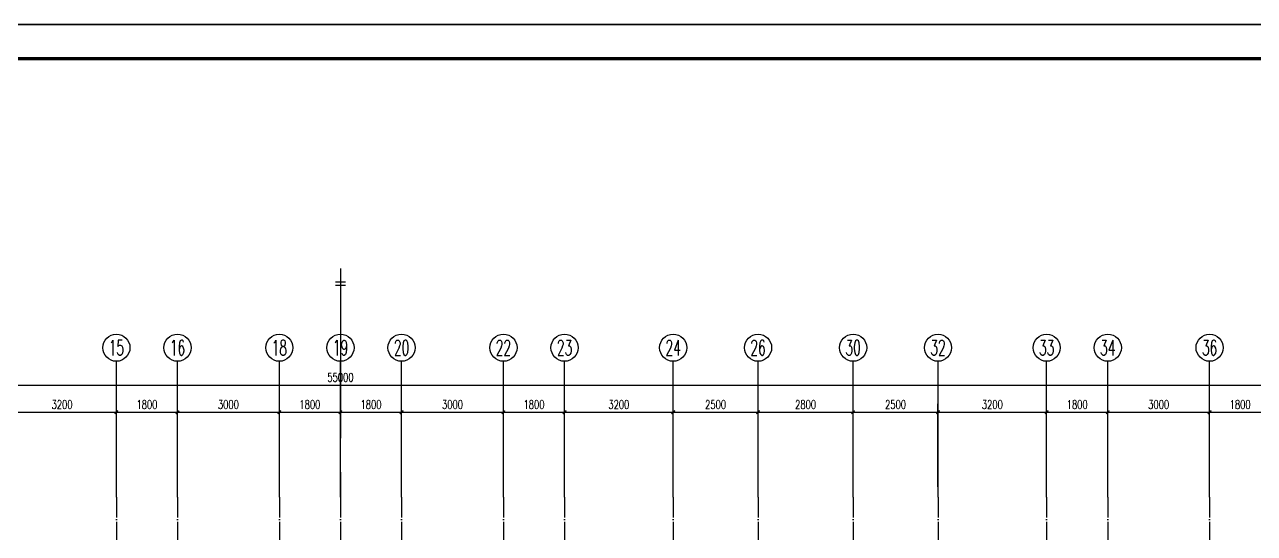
# Model space of a CAD drawing. Extents: x 393367 to 3005760, y 4998 to 826018.
# Drawn here: x 2664770 to 2700992, y 502984 to 517962 of the extents above; entities that cross this region are included whole.
import ezdxf
from ezdxf.enums import TextEntityAlignment as Align

# ---------------------------------------------------------------- set-up
doc = ezdxf.new("R2010")
doc.units = 0
doc.header["$LTSCALE"] = 1000
doc.linetypes.add('CENTER', pattern=[8, 5, -1, 1, -1])
doc.linetypes.add('DOTE', pattern=[2.42, 2, -0.2, 0.02, -0.2])
doc.layers.get('0').update_dxf_attribs({"linetype": 'CONTINUOUS'})
doc.layers.get('Defpoints').update_dxf_attribs({"linetype": 'CONTINUOUS'})
for name, color, linetype in [('-TK', 7, 'CONTINUOUS'), ('AXIS', 3, 'CONTINUOUS'), ('AXIS_TEXT', 7, 'CONTINUOUS'), ('DOTE', 8, 'DOTE'), ('THIN', 7, 'CONTINUOUS')]:
    doc.layers.add(name, color=color, linetype=linetype)
doc.layers.add('yichutu', color=7, linetype='CONTINUOUS', true_color=0xffffff, plot=False)
doc.styles.add('_TCH_AXIS', font='COMPLEX', dxfattribs={"bigfont": 'GBCBIG'})
doc.styles.add('_TCH_DIM_T3', font='SIMPLEX', dxfattribs={"width": 0.705882, "bigfont": 'GBCBIG'})
doc.styles.add('COMPLEX', font='COMPLEX')
doc.dimstyles.new('_TCH_ARCH&&100', dxfattribs={"dimtxt": 255, "dimasz": 100, "dimexe": 250, "dimexo": 300, "dimgap": 100, "dimtad": 1, "dimdec": 0, "dimzin": 0, "dimdsep": 46, "dimtxsty": '_TCH_DIM_T3', "dimblk": 'ARCHTICK', "dimcen": 0.09, "dimclrt": 7, "dimazin": 2, "dimtfac": 1, "dimtdec": 0, "dimtix": 1, "dimtmove": 2, "dimatfit": 3, "dimldrblk": 'ARCHTICK', "dimfxl": 1, "dimtolj": 1, "dimtzin": 0, "dimarcsym": 0})

# ---------------------------------------------------------------- blocks, each defined once
blk = doc.blocks.new('A1')
blk.add_lwpolyline([(0, 59400), (0, 0), (84100, 0), (84100, 59400)], close=True)
at = {"const_width": 100}
blk.add_lwpolyline([(2500, 58400), (2500, 1000), (83100, 1000), (83100, 58400)], close=True, dxfattribs=at)
blk = doc.blocks.new('_ArchTick')
at = {"color": 0, "linetype": 'ByBlock', "const_width": 0.4}
blk.add_lwpolyline([(-0.5, -0.5), (0.5, 0.5)], dxfattribs=at)
blk = doc.blocks.new('*D2861')
at = {"layer": 'AXIS', "color": 0, "lineweight": -2}
for p, q in [((2699673, 504351), (2699673, 506801)), ((2701473, 504351), (2701473, 506801)), ((2699673, 506551), (2701473, 506551))]:
    blk.add_line(p, q, dxfattribs=at)
at = {"layer": 'Defpoints', "color": 0}
for p in [(2701473, 506551), (2699673, 504051), (2701473, 504051)]:
    blk.add_point(p, dxfattribs=at)
at = {"layer": 'AXIS', "color": 0, "lineweight": -2, "xscale": 100, "yscale": 100, "zscale": 100, "rotation": 180}
blk.add_blockref('_ArchTick', (2699673, 506551), dxfattribs=at)
at = {"layer": 'AXIS', "color": 0, "lineweight": -2, "xscale": 100, "yscale": 100, "zscale": 100}
blk.add_blockref('_ArchTick', (2701473, 506551), dxfattribs=at)
at = {"layer": 'AXIS', "color": 7, "insert": (2700573, 506778), "char_height": 255, "attachment_point": 5, "style": '_TCH_DIM_T3'}
blk.add_mtext('\\A1;1800', dxfattribs=at)
blk = doc.blocks.new('*D2862')
at = {"layer": 'AXIS', "color": 0, "lineweight": -2}
for p, q in [((2696673, 504351), (2696673, 506801)), ((2699673, 504351), (2699673, 506801)), ((2696673, 506551), (2699673, 506551))]:
    blk.add_line(p, q, dxfattribs=at)
at = {"layer": 'Defpoints', "color": 0}
for p in [(2699673, 506551), (2696673, 504051), (2699673, 504051)]:
    blk.add_point(p, dxfattribs=at)
at = {"layer": 'AXIS', "color": 0, "lineweight": -2, "xscale": 100, "yscale": 100, "zscale": 100, "rotation": 180}
blk.add_blockref('_ArchTick', (2696673, 506551), dxfattribs=at)
at = {"layer": 'AXIS', "color": 0, "lineweight": -2, "xscale": 100, "yscale": 100, "zscale": 100}
blk.add_blockref('_ArchTick', (2699673, 506551), dxfattribs=at)
at = {"layer": 'AXIS', "color": 7, "insert": (2698173, 506778), "char_height": 255, "attachment_point": 5, "style": '_TCH_DIM_T3'}
blk.add_mtext('\\A1;3000', dxfattribs=at)
blk = doc.blocks.new('*D2863')
at = {"layer": 'AXIS', "color": 0, "lineweight": -2}
for p, q in [((2694873, 504351), (2694873, 506801)), ((2696673, 504351), (2696673, 506801)), ((2694873, 506551), (2696673, 506551))]:
    blk.add_line(p, q, dxfattribs=at)
at = {"layer": 'Defpoints', "color": 0}
for p in [(2696673, 506551), (2694873, 504051), (2696673, 504051)]:
    blk.add_point(p, dxfattribs=at)
at = {"layer": 'AXIS', "color": 0, "lineweight": -2, "xscale": 100, "yscale": 100, "zscale": 100, "rotation": 180}
blk.add_blockref('_ArchTick', (2694873, 506551), dxfattribs=at)
at = {"layer": 'AXIS', "color": 0, "lineweight": -2, "xscale": 100, "yscale": 100, "zscale": 100}
blk.add_blockref('_ArchTick', (2696673, 506551), dxfattribs=at)
at = {"layer": 'AXIS', "color": 7, "insert": (2695773, 506778), "char_height": 255, "attachment_point": 5, "style": '_TCH_DIM_T3'}
blk.add_mtext('\\A1;1800', dxfattribs=at)
blk = doc.blocks.new('*D2864')
at = {"layer": 'AXIS', "color": 0, "lineweight": -2}
for p, q in [((2691673, 504351), (2691673, 506801)), ((2694873, 504351), (2694873, 506801)), ((2691673, 506551), (2694873, 506551))]:
    blk.add_line(p, q, dxfattribs=at)
at = {"layer": 'Defpoints', "color": 0}
for p in [(2694873, 506551), (2691673, 504051), (2694873, 504051)]:
    blk.add_point(p, dxfattribs=at)
at = {"layer": 'AXIS', "color": 0, "lineweight": -2, "xscale": 100, "yscale": 100, "zscale": 100, "rotation": 180}
blk.add_blockref('_ArchTick', (2691673, 506551), dxfattribs=at)
at = {"layer": 'AXIS', "color": 0, "lineweight": -2, "xscale": 100, "yscale": 100, "zscale": 100}
blk.add_blockref('_ArchTick', (2694873, 506551), dxfattribs=at)
at = {"layer": 'AXIS', "color": 7, "insert": (2693273, 506778), "char_height": 255, "attachment_point": 5, "style": '_TCH_DIM_T3'}
blk.add_mtext('\\A1;3200', dxfattribs=at)
blk = doc.blocks.new('*D2865')
at = {"layer": 'AXIS', "color": 0, "lineweight": -2}
for p, q in [((2689173, 504351), (2689173, 506801)), ((2691673, 504351), (2691673, 506801)), ((2689173, 506551), (2691673, 506551))]:
    blk.add_line(p, q, dxfattribs=at)
at = {"layer": 'Defpoints', "color": 0}
for p in [(2691673, 506551), (2689173, 504051), (2691673, 504051)]:
    blk.add_point(p, dxfattribs=at)
at = {"layer": 'AXIS', "color": 0, "lineweight": -2, "xscale": 100, "yscale": 100, "zscale": 100, "rotation": 180}
blk.add_blockref('_ArchTick', (2689173, 506551), dxfattribs=at)
at = {"layer": 'AXIS', "color": 0, "lineweight": -2, "xscale": 100, "yscale": 100, "zscale": 100}
blk.add_blockref('_ArchTick', (2691673, 506551), dxfattribs=at)
at = {"layer": 'AXIS', "color": 7, "insert": (2690423, 506778), "char_height": 255, "attachment_point": 5, "style": '_TCH_DIM_T3'}
blk.add_mtext('\\A1;2500', dxfattribs=at)
blk = doc.blocks.new('*D2866')
at = {"layer": 'AXIS', "color": 0, "lineweight": -2}
for p, q in [((2686373, 504351), (2686373, 506801)), ((2689173, 504351), (2689173, 506801)), ((2686373, 506551), (2689173, 506551))]:
    blk.add_line(p, q, dxfattribs=at)
at = {"layer": 'Defpoints', "color": 0}
for p in [(2689173, 506551), (2686373, 504051), (2689173, 504051)]:
    blk.add_point(p, dxfattribs=at)
at = {"layer": 'AXIS', "color": 0, "lineweight": -2, "xscale": 100, "yscale": 100, "zscale": 100, "rotation": 180}
blk.add_blockref('_ArchTick', (2686373, 506551), dxfattribs=at)
at = {"layer": 'AXIS', "color": 0, "lineweight": -2, "xscale": 100, "yscale": 100, "zscale": 100}
blk.add_blockref('_ArchTick', (2689173, 506551), dxfattribs=at)
at = {"layer": 'AXIS', "color": 7, "insert": (2687773, 506778), "char_height": 255, "attachment_point": 5, "style": '_TCH_DIM_T3'}
blk.add_mtext('\\A1;2800', dxfattribs=at)
blk = doc.blocks.new('*D2867')
at = {"layer": 'AXIS', "color": 0, "lineweight": -2}
for p, q in [((2683873, 504351), (2683873, 506801)), ((2686373, 504351), (2686373, 506801)), ((2683873, 506551), (2686373, 506551))]:
    blk.add_line(p, q, dxfattribs=at)
at = {"layer": 'Defpoints', "color": 0}
for p in [(2686373, 506551), (2683873, 504051), (2686373, 504051)]:
    blk.add_point(p, dxfattribs=at)
at = {"layer": 'AXIS', "color": 0, "lineweight": -2, "xscale": 100, "yscale": 100, "zscale": 100, "rotation": 180}
blk.add_blockref('_ArchTick', (2683873, 506551), dxfattribs=at)
at = {"layer": 'AXIS', "color": 0, "lineweight": -2, "xscale": 100, "yscale": 100, "zscale": 100}
blk.add_blockref('_ArchTick', (2686373, 506551), dxfattribs=at)
at = {"layer": 'AXIS', "color": 7, "insert": (2685123, 506778), "char_height": 255, "attachment_point": 5, "style": '_TCH_DIM_T3'}
blk.add_mtext('\\A1;2500', dxfattribs=at)
blk = doc.blocks.new('*D2868')
at = {"layer": 'AXIS', "color": 0, "lineweight": -2}
for p, q in [((2680673, 504351), (2680673, 506801)), ((2683873, 504351), (2683873, 506801)), ((2680673, 506551), (2683873, 506551))]:
    blk.add_line(p, q, dxfattribs=at)
at = {"layer": 'Defpoints', "color": 0}
for p in [(2683873, 506551), (2680673, 504051), (2683873, 504051)]:
    blk.add_point(p, dxfattribs=at)
at = {"layer": 'AXIS', "color": 0, "lineweight": -2, "xscale": 100, "yscale": 100, "zscale": 100, "rotation": 180}
blk.add_blockref('_ArchTick', (2680673, 506551), dxfattribs=at)
at = {"layer": 'AXIS', "color": 0, "lineweight": -2, "xscale": 100, "yscale": 100, "zscale": 100}
blk.add_blockref('_ArchTick', (2683873, 506551), dxfattribs=at)
at = {"layer": 'AXIS', "color": 7, "insert": (2682273, 506778), "char_height": 255, "attachment_point": 5, "style": '_TCH_DIM_T3'}
blk.add_mtext('\\A1;3200', dxfattribs=at)
blk = doc.blocks.new('*D2869')
at = {"layer": 'AXIS', "color": 0, "lineweight": -2}
for p, q in [((2678873, 504351), (2678873, 506801)), ((2680673, 504351), (2680673, 506801)), ((2678873, 506551), (2680673, 506551))]:
    blk.add_line(p, q, dxfattribs=at)
at = {"layer": 'Defpoints', "color": 0}
for p in [(2680673, 506551), (2678873, 504051), (2680673, 504051)]:
    blk.add_point(p, dxfattribs=at)
at = {"layer": 'AXIS', "color": 0, "lineweight": -2, "xscale": 100, "yscale": 100, "zscale": 100, "rotation": 180}
blk.add_blockref('_ArchTick', (2678873, 506551), dxfattribs=at)
at = {"layer": 'AXIS', "color": 0, "lineweight": -2, "xscale": 100, "yscale": 100, "zscale": 100}
blk.add_blockref('_ArchTick', (2680673, 506551), dxfattribs=at)
at = {"layer": 'AXIS', "color": 7, "insert": (2679773, 506778), "char_height": 255, "attachment_point": 5, "style": '_TCH_DIM_T3'}
blk.add_mtext('\\A1;1800', dxfattribs=at)
blk = doc.blocks.new('*D2870')
at = {"layer": 'AXIS', "color": 0, "lineweight": -2}
for p, q in [((2675873, 504351), (2675873, 506801)), ((2678873, 504351), (2678873, 506801)), ((2675873, 506551), (2678873, 506551))]:
    blk.add_line(p, q, dxfattribs=at)
at = {"layer": 'Defpoints', "color": 0}
for p in [(2678873, 506551), (2675873, 504051), (2678873, 504051)]:
    blk.add_point(p, dxfattribs=at)
at = {"layer": 'AXIS', "color": 0, "lineweight": -2, "xscale": 100, "yscale": 100, "zscale": 100, "rotation": 180}
blk.add_blockref('_ArchTick', (2675873, 506551), dxfattribs=at)
at = {"layer": 'AXIS', "color": 0, "lineweight": -2, "xscale": 100, "yscale": 100, "zscale": 100}
blk.add_blockref('_ArchTick', (2678873, 506551), dxfattribs=at)
at = {"layer": 'AXIS', "color": 7, "insert": (2677373, 506778), "char_height": 255, "attachment_point": 5, "style": '_TCH_DIM_T3'}
blk.add_mtext('\\A1;3000', dxfattribs=at)
blk = doc.blocks.new('*D2871')
at = {"layer": 'AXIS', "color": 0, "lineweight": -2}
for p, q in [((2674073, 504351), (2674073, 506801)), ((2675873, 504351), (2675873, 506801)), ((2674073, 506551), (2675873, 506551))]:
    blk.add_line(p, q, dxfattribs=at)
at = {"layer": 'Defpoints', "color": 0}
for p in [(2675873, 506551), (2674073, 504051), (2675873, 504051)]:
    blk.add_point(p, dxfattribs=at)
at = {"layer": 'AXIS', "color": 0, "lineweight": -2, "xscale": 100, "yscale": 100, "zscale": 100, "rotation": 180}
blk.add_blockref('_ArchTick', (2674073, 506551), dxfattribs=at)
at = {"layer": 'AXIS', "color": 0, "lineweight": -2, "xscale": 100, "yscale": 100, "zscale": 100}
blk.add_blockref('_ArchTick', (2675873, 506551), dxfattribs=at)
at = {"layer": 'AXIS', "color": 7, "insert": (2674973, 506778), "char_height": 255, "attachment_point": 5, "style": '_TCH_DIM_T3'}
blk.add_mtext('\\A1;1800', dxfattribs=at)
blk = doc.blocks.new('*D2914')
at = {"layer": 'AXIS', "color": 0, "lineweight": -2}
for p, q in [((2664273, 504351), (2664273, 506801)), ((2667473, 504351), (2667473, 506801)), ((2664273, 506551), (2667473, 506551))]:
    blk.add_line(p, q, dxfattribs=at)
at = {"layer": 'Defpoints', "color": 0}
for p in [(2667473, 506551), (2664273, 504051), (2667473, 504051)]:
    blk.add_point(p, dxfattribs=at)
at = {"layer": 'AXIS', "color": 0, "lineweight": -2, "xscale": 100, "yscale": 100, "zscale": 100, "rotation": 180}
blk.add_blockref('_ArchTick', (2664273, 506551), dxfattribs=at)
at = {"layer": 'AXIS', "color": 0, "lineweight": -2, "xscale": 100, "yscale": 100, "zscale": 100}
blk.add_blockref('_ArchTick', (2667473, 506551), dxfattribs=at)
at = {"layer": 'AXIS', "color": 7, "insert": (2665873, 506778), "char_height": 255, "attachment_point": 5, "style": '_TCH_DIM_T3'}
blk.add_mtext('\\A1;3200', dxfattribs=at)
blk = doc.blocks.new('*D2915')
at = {"layer": 'AXIS', "color": 0, "lineweight": -2}
for p, q in [((2667473, 504351), (2667473, 506801)), ((2669273, 504351), (2669273, 506801)), ((2667473, 506551), (2669273, 506551))]:
    blk.add_line(p, q, dxfattribs=at)
at = {"layer": 'Defpoints', "color": 0}
for p in [(2669273, 506551), (2667473, 504051), (2669273, 504051)]:
    blk.add_point(p, dxfattribs=at)
at = {"layer": 'AXIS', "color": 0, "lineweight": -2, "xscale": 100, "yscale": 100, "zscale": 100, "rotation": 180}
blk.add_blockref('_ArchTick', (2667473, 506551), dxfattribs=at)
at = {"layer": 'AXIS', "color": 0, "lineweight": -2, "xscale": 100, "yscale": 100, "zscale": 100}
blk.add_blockref('_ArchTick', (2669273, 506551), dxfattribs=at)
at = {"layer": 'AXIS', "color": 7, "insert": (2668373, 506778), "char_height": 255, "attachment_point": 5, "style": '_TCH_DIM_T3'}
blk.add_mtext('\\A1;1800', dxfattribs=at)
blk = doc.blocks.new('*D2916')
at = {"layer": 'AXIS', "color": 0, "lineweight": -2}
for p, q in [((2669273, 504351), (2669273, 506801)), ((2672273, 504351), (2672273, 506801)), ((2669273, 506551), (2672273, 506551))]:
    blk.add_line(p, q, dxfattribs=at)
at = {"layer": 'Defpoints', "color": 0}
for p in [(2672273, 506551), (2669273, 504051), (2672273, 504051)]:
    blk.add_point(p, dxfattribs=at)
at = {"layer": 'AXIS', "color": 0, "lineweight": -2, "xscale": 100, "yscale": 100, "zscale": 100, "rotation": 180}
blk.add_blockref('_ArchTick', (2669273, 506551), dxfattribs=at)
at = {"layer": 'AXIS', "color": 0, "lineweight": -2, "xscale": 100, "yscale": 100, "zscale": 100}
blk.add_blockref('_ArchTick', (2672273, 506551), dxfattribs=at)
at = {"layer": 'AXIS', "color": 7, "insert": (2670773, 506778), "char_height": 255, "attachment_point": 5, "style": '_TCH_DIM_T3'}
blk.add_mtext('\\A1;3000', dxfattribs=at)
blk = doc.blocks.new('*D2917')
at = {"layer": 'AXIS', "color": 0, "lineweight": -2}
for p, q in [((2672273, 504351), (2672273, 506801)), ((2674073, 504351), (2674073, 506801)), ((2672273, 506551), (2674073, 506551))]:
    blk.add_line(p, q, dxfattribs=at)
at = {"layer": 'Defpoints', "color": 0}
for p in [(2674073, 506551), (2672273, 504051), (2674073, 504051)]:
    blk.add_point(p, dxfattribs=at)
at = {"layer": 'AXIS', "color": 0, "lineweight": -2, "xscale": 100, "yscale": 100, "zscale": 100, "rotation": 180}
blk.add_blockref('_ArchTick', (2672273, 506551), dxfattribs=at)
at = {"layer": 'AXIS', "color": 0, "lineweight": -2, "xscale": 100, "yscale": 100, "zscale": 100}
blk.add_blockref('_ArchTick', (2674073, 506551), dxfattribs=at)
at = {"layer": 'AXIS', "color": 7, "insert": (2673173, 506778), "char_height": 255, "attachment_point": 5, "style": '_TCH_DIM_T3'}
blk.add_mtext('\\A1;1800', dxfattribs=at)
blk = doc.blocks.new('*D2918')
at = {"layer": 'AXIS', "color": 0, "lineweight": -2}
for p, q in [((2646573, 504351), (2646573, 507601)), ((2701573, 504351), (2701573, 507601)), ((2646573, 507351), (2701573, 507351))]:
    blk.add_line(p, q, dxfattribs=at)
at = {"layer": 'Defpoints', "color": 0}
for p in [(2701573, 507351), (2646573, 504051), (2701573, 504051)]:
    blk.add_point(p, dxfattribs=at)
at = {"layer": 'AXIS', "color": 0, "lineweight": -2, "xscale": 100, "yscale": 100, "zscale": 100, "rotation": 180}
blk.add_blockref('_ArchTick', (2646573, 507351), dxfattribs=at)
at = {"layer": 'AXIS', "color": 0, "lineweight": -2, "xscale": 100, "yscale": 100, "zscale": 100}
blk.add_blockref('_ArchTick', (2701573, 507351), dxfattribs=at)
at = {"layer": 'AXIS', "color": 7, "insert": (2674073, 507578), "char_height": 255, "attachment_point": 5, "style": '_TCH_DIM_T3'}
blk.add_mtext('\\A1;55000', dxfattribs=at)
blk = doc.blocks.new('_axiso')
blk.add_circle((0, 0), 0.5)
at = {"layer": 'AXIS_TEXT', "style": 'COMPLEX', "width": 1.041667}
blk.add_attdef('A', text='', height=0.56, dxfattribs=at).set_placement((-0.25, -0.28), (0.25, -0.28), align=Align.FIT)
blk = doc.blocks.new('yct-841-594-84100-59400-100-1000')
at = {"layer": 'yichutu', "color": 7, "true_color": 0xffffff}
blk.add_lwpolyline([(0, 0), (0, 59400), (84100, 59400), (84100, 0)], close=True, dxfattribs=at)

msp = doc.modelspace()

# ---------------------------------------------------------------- linework, layer by layer
at = {"layer": 'AXIS'}
for p, q in [((2667473.32484, 504050.93054), (2667473.32484, 508050.93054)), ((2669273.32484, 504050.93054), (2669273.32484, 508050.93054)), ((2672273.32484, 504050.93054), (2672273.32484, 508050.93054)), ((2674073.32484, 504050.93054), (2674073.32484, 508050.93054)), ((2675873.32484, 504050.93054), (2675873.32484, 508050.93054)), ((2678873.32484, 504050.93054), (2678873.32484, 508050.93054)), ((2680673.32484, 504050.93054), (2680673.32484, 508050.93054)), ((2683873.32484, 504050.93054), (2683873.32484, 508050.93054)), ((2686373.32484, 504050.93054), (2686373.32484, 508050.93054)), ((2689173.32484, 504050.93054), (2689173.32484, 508050.93054)), ((2691673.32484, 504050.93054), (2691673.32484, 508050.93054)), ((2694873.32484, 504050.93054), (2694873.32484, 508050.93054)), ((2696673.32484, 504050.93054), (2696673.32484, 508050.93054)), ((2699673.32484, 504050.93054), (2699673.32484, 508050.93054))]:
    msp.add_line(p, q, dxfattribs=at)
at = {"layer": 'DOTE', "linetype": 'DOTE', "ltscale": 0.3}
for p, q in [((2667473.32484, 504050.93054), (2667473.32484, 485500.93054)), ((2669273.32484, 504050.93054), (2669273.32484, 493900.93054)), ((2672273.32484, 504050.93054), (2672273.32484, 493900.93054)), ((2674073.32484, 504050.93054), (2674073.32484, 485500.93054)), ((2675873.32484, 504050.93054), (2675873.32484, 493900.93054)), ((2678873.32484, 504050.93054), (2678873.32484, 493900.93054)), ((2680673.32484, 504050.93054), (2680673.32484, 485500.93054)), ((2683873.32484, 504050.93054), (2683873.32484, 495400.93054)), ((2686373.32484, 504050.93054), (2686373.32484, 493900.93054)), ((2689173.32484, 504050.93054), (2689173.32484, 493900.93054)), ((2691673.32484, 504050.93054), (2691673.32484, 495400.93054)), ((2694873.32484, 504050.93054), (2694873.32484, 485500.93054)), ((2696673.32484, 504050.93054), (2696673.32484, 493900.93054)), ((2699673.32484, 504050.93054), (2699673.32484, 493900.93054))]:
    msp.add_line(p, q, dxfattribs=at)
at = {"layer": 'THIN', "linetype": 'CENTER'}
msp.add_line((2674073.32484, 510783.71473), (2674073.32484, 479771.30682), dxfattribs=at)
at = {"layer": 'THIN'}
for p, q in [((2674223.32484, 510380.48225), (2673923.32484, 510380.48225)), ((2674223.32484, 510280.48225), (2673923.32484, 510280.48225))]:
    msp.add_line(p, q, dxfattribs=at)

# ---------------------------------------------------------------- block references
at = {"layer": '-TK'}
msp.add_blockref('A1', (2635031.48405, 458562.12225), dxfattribs=at)
at = {"layer": 'AXIS'}
ref = msp.add_blockref('_axiso', (2667473.32484, 508450.93054), dxfattribs=dict(at, xscale=800, yscale=800, zscale=800))
ref.add_attrib('A', '15', dxfattribs={"layer": 'AXIS_TEXT', "height": 452.54834, "style": '_TCH_AXIS', "width": 0.724138}).set_placement((2667247.05067, 508224.65637), (2667699.59901, 508224.65637), align=Align.FIT)
ref = msp.add_blockref('_axiso', (2669273.32484, 508450.93054), dxfattribs=dict(at, xscale=800, yscale=800, zscale=800))
ref.add_attrib('A', '16', dxfattribs={"layer": 'AXIS_TEXT', "height": 452.54834, "style": '_TCH_AXIS', "width": 0.724138}).set_placement((2669047.05067, 508224.65637), (2669499.59901, 508224.65637), align=Align.FIT)
ref = msp.add_blockref('_axiso', (2672273.32484, 508450.93054), dxfattribs=dict(at, xscale=800, yscale=800, zscale=800))
ref.add_attrib('A', '18', dxfattribs={"layer": 'AXIS_TEXT', "height": 452.54834, "style": '_TCH_AXIS', "width": 0.724138}).set_placement((2672047.05067, 508224.65637), (2672499.59901, 508224.65637), align=Align.FIT)
ref = msp.add_blockref('_axiso', (2674073.32484, 508450.93054), dxfattribs=dict(at, xscale=800, yscale=800, zscale=800))
ref.add_attrib('A', '19', dxfattribs={"layer": 'AXIS_TEXT', "height": 452.54834, "style": '_TCH_AXIS', "width": 0.724138}).set_placement((2673847.05067, 508224.65637), (2674299.59901, 508224.65637), align=Align.FIT)
ref = msp.add_blockref('_axiso', (2675873.32484, 508450.93054), dxfattribs=dict(at, xscale=800, yscale=800, zscale=800))
ref.add_attrib('A', '20', dxfattribs={"layer": 'AXIS_TEXT', "height": 452.54834, "style": '_TCH_AXIS', "width": 0.617647}).set_placement((2675647.05067, 508224.65637), (2676099.59901, 508224.65637), align=Align.FIT)
ref = msp.add_blockref('_axiso', (2678873.32484, 508450.93054), dxfattribs=dict(at, xscale=800, yscale=800, zscale=800))
ref.add_attrib('A', '22', dxfattribs={"layer": 'AXIS_TEXT', "height": 452.54834, "style": '_TCH_AXIS', "width": 0.617647}).set_placement((2678647.05067, 508224.65637), (2679099.59901, 508224.65637), align=Align.FIT)
ref = msp.add_blockref('_axiso', (2680673.32484, 508450.93054), dxfattribs=dict(at, xscale=800, yscale=800, zscale=800))
ref.add_attrib('A', '23', dxfattribs={"layer": 'AXIS_TEXT', "height": 452.54834, "style": '_TCH_AXIS', "width": 0.617647}).set_placement((2680447.05067, 508224.65637), (2680899.59901, 508224.65637), align=Align.FIT)
ref = msp.add_blockref('_axiso', (2683873.32484, 508450.93054), dxfattribs=dict(at, xscale=800, yscale=800, zscale=800))
ref.add_attrib('A', '24', dxfattribs={"layer": 'AXIS_TEXT', "height": 452.54834, "style": '_TCH_AXIS', "width": 0.583333}).set_placement((2683647.05067, 508224.65637), (2684099.59901, 508224.65637), align=Align.FIT)
ref = msp.add_blockref('_axiso', (2686373.32484, 508450.93054), dxfattribs=dict(at, xscale=800, yscale=800, zscale=800))
ref.add_attrib('A', '26', dxfattribs={"layer": 'AXIS_TEXT', "height": 452.54834, "style": '_TCH_AXIS', "width": 0.617647}).set_placement((2686147.05067, 508224.65637), (2686599.59901, 508224.65637), align=Align.FIT)
ref = msp.add_blockref('_axiso', (2689173.32484, 508450.93054), dxfattribs=dict(at, xscale=800, yscale=800, zscale=800))
ref.add_attrib('A', '30', dxfattribs={"layer": 'AXIS_TEXT', "height": 452.54834, "style": '_TCH_AXIS', "width": 0.636364}).set_placement((2688947.05067, 508224.65637), (2689399.59901, 508224.65637), align=Align.FIT)
ref = msp.add_blockref('_axiso', (2691673.32484, 508450.93054), dxfattribs=dict(at, xscale=800, yscale=800, zscale=800))
ref.add_attrib('A', '32', dxfattribs={"layer": 'AXIS_TEXT', "height": 452.54834, "style": '_TCH_AXIS', "width": 0.636364}).set_placement((2691447.05067, 508224.65637), (2691899.59901, 508224.65637), align=Align.FIT)
ref = msp.add_blockref('_axiso', (2694873.32484, 508450.93054), dxfattribs=dict(at, xscale=800, yscale=800, zscale=800))
ref.add_attrib('A', '33', dxfattribs={"layer": 'AXIS_TEXT', "height": 452.54834, "style": '_TCH_AXIS', "width": 0.636364}).set_placement((2694647.05067, 508224.65637), (2695099.59901, 508224.65637), align=Align.FIT)
ref = msp.add_blockref('_axiso', (2696673.32484, 508450.93054), dxfattribs=dict(at, xscale=800, yscale=800, zscale=800))
ref.add_attrib('A', '34', dxfattribs={"layer": 'AXIS_TEXT', "height": 452.54834, "style": '_TCH_AXIS', "width": 0.6}).set_placement((2696447.05067, 508224.65637), (2696899.59901, 508224.65637), align=Align.FIT)
ref = msp.add_blockref('_axiso', (2699673.32484, 508450.93054), dxfattribs=dict(at, xscale=800, yscale=800, zscale=800))
ref.add_attrib('A', '36', dxfattribs={"layer": 'AXIS_TEXT', "height": 452.54834, "style": '_TCH_AXIS', "width": 0.636364}).set_placement((2699447.05067, 508224.65637), (2699899.59901, 508224.65637), align=Align.FIT)
at = {"layer": 'yichutu'}
msp.add_blockref('yct-841-594-84100-59400-100-1000', (2635031.48405, 458562.12225), dxfattribs=at)

# ---------------------------------------------------------------- dimensions: what is measured, and where the dimension line sits
at = {"layer": 'AXIS'}
for p1, p2, distance, picture, middle in [((2646573.32484, 504050.93054), (2701573.32484, 504050.93054), 3300, '*D2918', (2674073.32484, 507578.43054)), ((2664273.32484, 504050.93054), (2667473.32484, 504050.93054), 2500, '*D2914', (2665873.32484, 506778.43054)), ((2667473.32484, 504050.93054), (2669273.32484, 504050.93054), 2500, '*D2915', (2668373.32484, 506778.43054)), ((2669273.32484, 504050.93054), (2672273.32484, 504050.93054), 2500, '*D2916', (2670773.32484, 506778.43054)), ((2672273.32484, 504050.93054), (2674073.32484, 504050.93054), 2500, '*D2917', (2673173.32484, 506778.43054)), ((2674073.32484, 504050.93054), (2675873.32484, 504050.93054), 2500, '*D2871', (2674973.32484, 506778.43054)), ((2675873.32484, 504050.93054), (2678873.32484, 504050.93054), 2500, '*D2870', (2677373.32484, 506778.43054)), ((2678873.32484, 504050.93054), (2680673.32484, 504050.93054), 2500, '*D2869', (2679773.32484, 506778.43054)), ((2680673.32484, 504050.93054), (2683873.32484, 504050.93054), 2500, '*D2868', (2682273.32484, 506778.43054)), ((2683873.32484, 504050.93054), (2686373.32484, 504050.93054), 2500, '*D2867', (2685123.32484, 506778.43054)), ((2686373.32484, 504050.93054), (2689173.32484, 504050.93054), 2500, '*D2866', (2687773.32484, 506778.43054)), ((2689173.32484, 504050.93054), (2691673.32484, 504050.93054), 2500, '*D2865', (2690423.32484, 506778.43054)), ((2691673.32484, 504050.93054), (2694873.32484, 504050.93054), 2500, '*D2864', (2693273.32484, 506778.43054)), ((2694873.32484, 504050.93054), (2696673.32484, 504050.93054), 2500, '*D2863', (2695773.32484, 506778.43054)), ((2696673.32484, 504050.93054), (2699673.32484, 504050.93054), 2500, '*D2862', (2698173.32484, 506778.43054)), ((2699673.32484, 504050.93054), (2701473.32484, 504050.93054), 2500, '*D2861', (2700573.32484, 506778.43054))]:
    dim = msp.add_aligned_dim(p1=p1, p2=p2, distance=distance, dimstyle='_TCH_ARCH&&100', dxfattribs=at)
    dim.commit()
    dim.dimension.update_dxf_attribs({"geometry": picture, "text_midpoint": middle})

doc.saveas('drawing.dxf')
